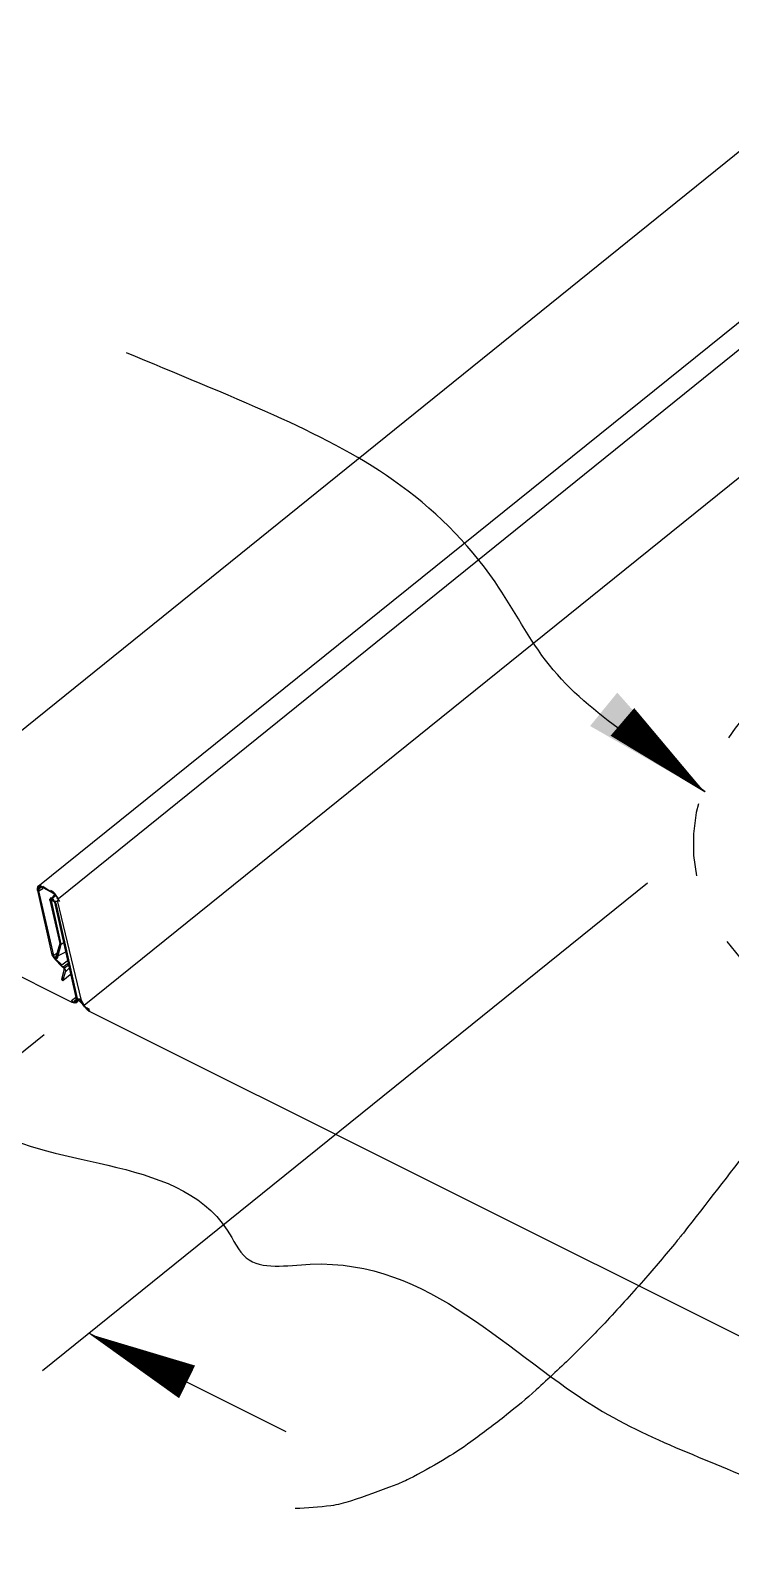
# Model space of a CAD drawing. Extents: x 137.7 to 146.2, y -37.9 to -26.9.
# Drawn here: x 141.103 to 142.067, y -30.284 to -28.209 of the extents above; entities that cross this region are included whole.
import ezdxf

# ---------------------------------------------------------------- set-up
doc = ezdxf.new("R2010")
doc.units = 0
doc.header["$LTSCALE"] = 0.5
doc.header["$MEASUREMENT"] = 0
doc.linetypes.add('HIDDEN', pattern=[0.375, 0.25, -0.125])
for name, color, linetype in [('DIM', 4, 'CONTINUOUS'), ('DWG', 2, 'CONTINUOUS'), ('PEN2', 7, 'CONTINUOUS')]:
    doc.layers.add(name, color=color, linetype=linetype)
doc.styles.get("Standard").update_dxf_attribs({"font": 'romans.shx'})
doc.dimstyles.get("Standard").update_dxf_attribs({"dimtxt": 0.18, "dimasz": 0.18, "dimexe": 0.18, "dimexo": 0.0625, "dimgap": 0.09, "dimtad": 0, "dimtih": 1, "dimtoh": 1, "dimdec": 4, "dimzin": 0, "dimdsep": 46, "dimtxsty": 'Standard', "dimcen": 0.09, "dimadec": 0, "dimazin": 0, "dimtfac": 1, "dimtdec": 4, "dimtofl": 0, "dimtmove": 0, "dimatfit": 3, "dimfxl": 0, "dimtolj": 1, "dimtzin": 0, "dimarcsym": 0})

msp = doc.modelspace()

# ---------------------------------------------------------------- linework, layer by layer
at = {"layer": 'DIM', "color": 5}
for p, q in [((141.1204, -30.0513), (141.9524, -29.3809)), ((140.7776, -29.8673), (141.1226, -29.5894)), ((141.1844, -29.9997), (141.4551, -30.135))]:
    msp.add_line(p, q, dxfattribs=at)
for points, format in [([(142.032, -29.2572, 0, 0.05, 0), (141.9179, -29.1597, 0.05, 0.05, 0)], "xyseb"), ([(142.2035, -29.5886, -0.006293), (142.1354, -29.6878, -0.011335), (142.0956, -29.7415, -0.000609), (142.0017, -29.8623, -0.006174), (141.9922, -29.874, -0.008787), (141.9469, -29.9274, -0.007753), (141.8935, -29.9862, -0.011373), (141.8504, -30.03, -0.009956), (141.7992, -30.0779, -0.015006), (141.7584, -30.1124, -0.01311), (141.7096, -30.1493, -0.02003), (141.6706, -30.1748, -0.017698), (141.6245, -30.2002, -0.026492), (141.6038, -30.2094, -0.009422), (141.544, -30.2308, -0.048001), (141.517, -30.2371, -0.027018), (141.468, -30.241)], "xyb"), ([(141.1846, -30.0009, 0, 0.05, 0), (141.3192, -30.0669, 0.05, 0.05, 0)], "xyseb")]:
    msp.add_lwpolyline(points, format=format, dxfattribs=at)
at = {"layer": 'DWG'}
for p, q in [((142.2853, -28.2089), (140.8339, -29.3795)), ((141.1141, -29.3861), (142.5697, -28.2143)), ((142.5937, -28.2323), (141.1423, -29.4029)), ((141.1777, -29.5493), (142.2433, -28.6907)), ((140.8339, -29.3813), (141.1609, -29.5451)), ((141.1135, -29.3915), (141.1333, -29.4797)), ((141.1357, -29.4809), (141.1153, -29.3921)), ((141.1303, -29.4047), (141.1441, -29.4641)), ((141.1459, -29.4653), (141.1327, -29.4053)), ((141.1369, -29.4077), (141.1663, -29.5385)), ((141.1387, -29.4089), (141.1681, -29.5397)), ((141.1741, -29.5427), (141.1411, -29.4053)), ((141.1447, -29.4635), (141.1381, -29.4869)), ((141.1441, -29.4641), (141.1387, -29.4827)), ((141.1459, -29.4653), (141.1489, -29.4635)), ((141.1345, -29.4791), (141.1333, -29.4797)), ((141.1333, -29.4797), (141.1345, -29.4791)), ((141.1333, -29.4797), (141.1369, -29.4833)), ((141.1345, -29.4821), (141.1381, -29.4869)), ((141.1399, -29.4845), (141.1345, -29.4821)), ((141.1399, -29.4779), (141.1357, -29.4809)), ((141.1369, -29.4833), (141.1363, -29.4845)), ((141.1363, -29.4845), (141.1399, -29.4845)), ((141.1363, -29.4845), (141.1363, -29.4845)), ((141.1369, -29.4833), (141.1387, -29.4821)), ((141.1387, -29.4857), (141.1369, -29.4833)), ((141.1387, -29.4827), (141.1513, -29.4761)), ((141.1387, -29.4821), (141.1387, -29.4827)), ((141.1387, -29.4827), (141.1411, -29.4845)), ((141.1471, -29.4935), (141.1387, -29.4857)), ((141.1411, -29.4845), (141.1459, -29.4653)), ((141.1381, -29.4869), (141.1465, -29.4953)), ((141.1465, -29.4953), (141.1471, -29.4935)), ((141.1501, -29.4989), (141.1465, -29.4953)), ((141.1465, -29.4953), (141.1495, -29.4959)), ((141.1495, -29.5013), (141.1465, -29.5139)), ((141.1471, -29.4935), (141.1543, -29.4881)), ((141.1483, -29.5157), (141.1519, -29.5031)), ((141.1495, -29.4959), (141.1549, -29.4917)), ((141.1495, -29.4959), (141.1495, -29.4995)), ((141.1495, -29.4995), (141.1495, -29.5013)), ((141.1507, -29.5007), (141.1495, -29.5013)), ((141.1495, -29.5013), (141.1507, -29.5007)), ((141.1555, -29.4947), (141.1507, -29.4983)), ((141.1507, -29.4983), (141.1519, -29.5013)), ((141.1519, -29.5031), (141.1567, -29.4989)), ((141.1519, -29.5013), (141.1519, -29.5031)), ((141.1549, -29.4917), (141.1555, -29.4947)), ((141.1843, -29.5571), (142.4911, -30.2099))]:
    msp.add_line(p, q, dxfattribs=at)
at = {"layer": 'DWG', "linetype": 'HIDDEN', "ltscale": 0.5}
msp.add_ellipse((142.5653, -29.2831), major_axis=(-0.5483, -0.0715), ratio=0.621661, start_param=-1.145998, end_param=4.358723, dxfattribs=at)
at = {"layer": 'DWG', "color": 46}
msp.add_open_spline([(140.7291, -29.5316), (140.7975, -29.5517), (140.9739, -29.6094), (141.0565, -29.7869), (141.3282, -29.7475), (141.403, -29.9171), (141.6334, -29.8716), (141.8244, -30.111), (142.1644, -30.2124), (142.3613, -30.3716), (142.5824, -30.427), (142.6718, -30.5175), (142.81, -30.6384), (142.8343, -30.5927)], degree=3, knots=[0.14434, 0.14434, 0.14434, 0.14434, 0.296785, 0.421186, 0.79013, 0.836487, 0.924916, 1.374775, 1.649044, 1.974618, 2.13149, 2.285822, 2.441051, 2.441051, 2.441051, 2.441051], dxfattribs=at)
at = {"layer": 'PEN2'}
for p, q in [((141.1135, -29.3885), (141.1171, -29.3855)), ((141.1141, -29.3861), (141.1135, -29.3885)), ((141.1135, -29.3885), (141.1141, -29.3861)), ((141.1195, -29.3861), (141.1135, -29.3915)), ((141.1135, -29.3915), (141.1135, -29.3885)), ((141.1153, -29.3849), (141.1141, -29.3861)), ((141.1177, -29.3849), (141.1153, -29.3849)), ((141.1189, -29.3855), (141.1153, -29.3897)), ((141.1153, -29.3897), (141.1165, -29.3873)), ((141.1153, -29.3921), (141.1207, -29.3885)), ((141.1153, -29.3897), (141.1153, -29.3921)), ((141.1153, -29.3921), (141.1153, -29.3897)), ((141.1165, -29.3873), (141.1183, -29.3873)), ((141.1213, -29.3879), (141.1177, -29.3849)), ((141.1183, -29.3873), (141.1189, -29.3855)), ((141.1207, -29.3885), (141.1195, -29.3861)), ((141.1207, -29.3855), (141.1351, -29.3951)), ((141.1225, -29.3873), (141.1213, -29.3879)), ((141.1213, -29.3879), (141.1225, -29.3873)), ((141.1315, -29.3933), (141.1213, -29.3879)), ((141.1363, -29.3981), (141.1303, -29.4047)), ((141.1315, -29.3909), (141.1345, -29.3927)), ((141.1327, -29.3927), (141.1315, -29.3933)), ((141.1333, -29.4023), (141.1315, -29.4017)), ((141.1345, -29.3927), (141.1327, -29.3927)), ((141.1327, -29.4041), (141.1333, -29.4023)), ((141.1333, -29.4023), (141.1375, -29.3993)), ((141.1357, -29.4041), (141.1333, -29.4023)), ((141.1375, -29.3957), (141.1345, -29.3927)), ((141.1351, -29.3951), (141.1351, -29.3951)), ((141.1351, -29.3951), (141.1375, -29.3981)), ((141.1375, -29.3981), (141.1363, -29.3981)), ((141.1423, -29.4029), (141.1375, -29.3957)), ((141.1375, -29.3981), (141.1405, -29.4011)), ((141.1375, -29.3993), (141.1375, -29.3981)), ((141.1405, -29.4011), (141.1399, -29.4017)), ((141.1399, -29.4017), (141.1435, -29.4065)), ((141.1303, -29.4029), (141.1303, -29.4047)), ((141.1303, -29.4047), (141.1303, -29.4029)), ((141.1303, -29.4029), (141.1375, -29.4071)), ((141.1339, -29.4035), (141.1327, -29.4041)), ((141.1327, -29.4041), (141.1339, -29.4041)), ((141.1327, -29.4053), (141.1327, -29.4041)), ((141.1339, -29.4041), (141.1375, -29.4059)), ((141.1357, -29.4059), (141.1369, -29.4077)), ((141.1375, -29.4059), (141.1357, -29.4059)), ((141.1375, -29.4071), (141.1369, -29.4077)), ((141.1375, -29.4059), (141.1387, -29.4089)), ((141.1411, -29.4071), (141.1375, -29.4059)), ((141.1423, -29.4029), (141.1411, -29.4071)), ((141.1411, -29.4053), (141.1423, -29.4047)), ((141.1423, -29.4047), (141.1423, -29.4029)), ((141.1489, -29.5121), (141.1465, -29.5139)), ((141.1465, -29.5139), (141.1489, -29.5121)), ((141.1465, -29.5139), (141.1483, -29.5157)), ((141.1585, -29.5073), (141.1483, -29.5157)), ((141.1603, -29.5427), (141.1657, -29.5385)), ((141.1639, -29.5463), (141.1603, -29.5427)), ((141.1609, -29.5451), (141.1675, -29.5451)), ((141.1675, -29.5403), (141.1633, -29.5439)), ((141.1633, -29.5439), (141.1663, -29.5457)), ((141.1681, -29.5427), (141.1639, -29.5463)), ((141.1657, -29.5385), (141.1663, -29.5385)), ((141.1657, -29.5433), (141.1729, -29.5409)), ((141.1663, -29.5415), (141.1657, -29.5433)), ((141.1663, -29.5457), (141.1657, -29.5433)), ((141.1663, -29.5385), (141.1663, -29.5415)), ((141.1663, -29.5385), (141.1819, -29.5541)), ((141.1717, -29.5415), (141.1663, -29.5457)), ((141.1663, -29.5457), (141.1681, -29.5445)), ((141.1681, -29.5397), (141.1675, -29.5403)), ((141.1675, -29.5451), (141.1681, -29.5439)), ((141.1687, -29.5427), (141.1681, -29.5397)), ((141.1681, -29.5397), (141.1717, -29.5403)), ((141.1681, -29.5439), (141.1687, -29.5427)), ((141.1717, -29.5403), (141.1717, -29.5415)), ((141.1729, -29.5409), (141.1723, -29.5415)), ((141.1723, -29.5415), (141.1735, -29.5451)), ((141.1735, -29.5451), (141.1759, -29.5487)), ((141.1759, -29.5457), (141.1741, -29.5427)), ((141.1777, -29.5493), (141.1759, -29.5457)), ((141.1759, -29.5487), (141.1783, -29.5517)), ((141.1783, -29.5517), (141.1777, -29.5493)), ((141.1813, -29.5547), (141.1777, -29.5493)), ((141.1807, -29.5523), (141.1843, -29.5547)), ((141.1819, -29.5541), (141.1813, -29.5547)), ((141.1843, -29.5547), (141.1813, -29.5547)), ((141.1813, -29.5547), (141.1843, -29.5571)), ((141.1843, -29.5571), (141.1843, -29.5547)), ((141.1855, -29.5565), (141.1843, -29.5571)), ((141.1843, -29.5571), (141.1855, -29.5565))]:
    msp.add_line(p, q, dxfattribs=at)

# ---------------------------------------------------------------- leaders
at = {"layer": 'DIM', "color": 5, "path_type": 1, "annotation_type": 0, "has_hookline": 1, "hookline_direction": 1, "text_width": 1.6087}
msp.add_leader([(142.0318, -29.256), (141.8175, -29.0817), (141.7427, -28.9672), (141.6032, -28.8278), (141.4387, -28.7382), (141.2357, -28.6522)], dimstyle='Standard', dxfattribs=at)

doc.saveas('drawing.dxf')
